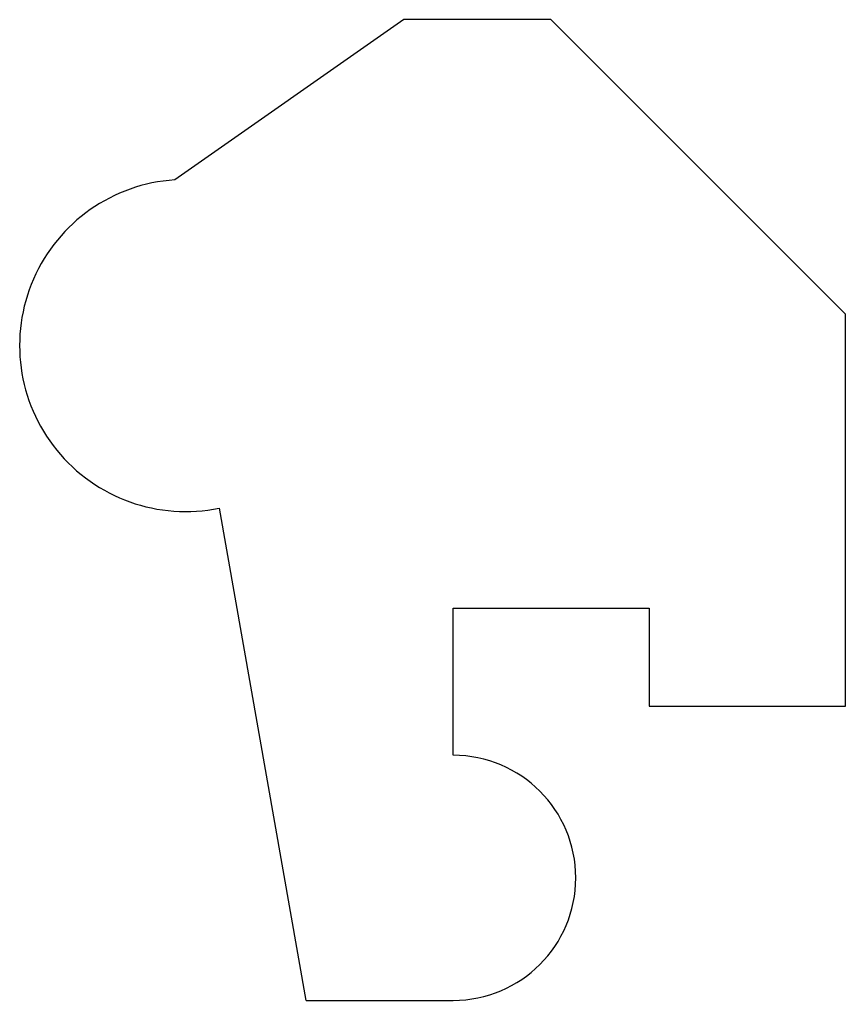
# Model space of a CAD drawing. Header units: inches. Extents: x 2 to 170, y 55 to 255.
import ezdxf

# ---------------------------------------------------------------- set-up
doc = ezdxf.new("R2010")
doc.units = ezdxf.units.IN
doc.header["$MEASUREMENT"] = 0

msp = doc.modelspace()

# ---------------------------------------------------------------- linework, layer by layer
for p, q in [((79.9, 255.1), (33.2, 222.41)), ((109.9, 255.1), (79.9, 255.1)), ((170, 195), (109.9, 255.1)), ((170, 115), (170, 195)), ((60, 55), (42.29, 155.45)), ((90, 105), (90, 135)), ((90, 135), (130, 135)), ((130, 135), (130, 115)), ((130, 115), (170, 115)), ((60, 55), (90, 55))]:
    msp.add_line(p, q)
for centre, radius, start, end in [((35.41, 188.61), 33.87, 93.7382, 281.7127), ((90, 80), 25, 270, 90)]:
    msp.add_arc(centre, radius, start, end)

doc.saveas('drawing.dxf')
